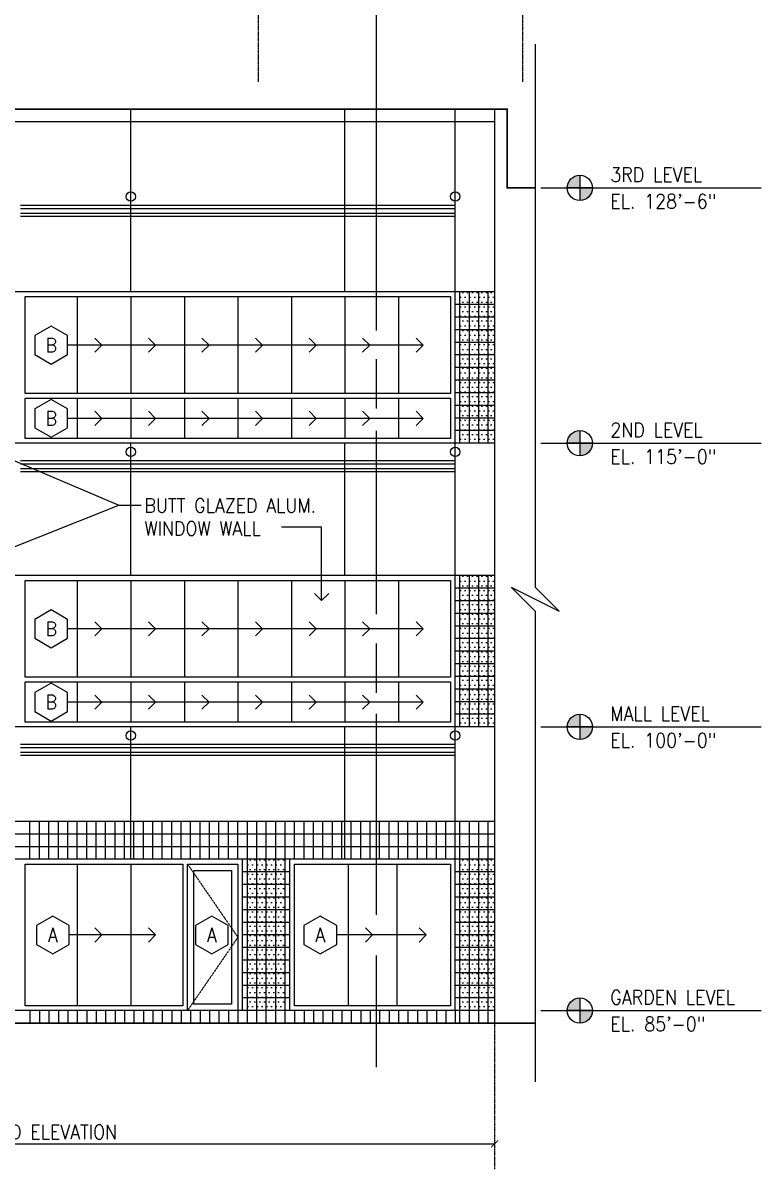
# Model space of a CAD drawing. Header units: inches. Extents: x 52 to 3653, y 87 to 2575.
# Drawn here: x 3184 to 3653, y 1314 to 2042 of the extents above; entities that cross this region are included whole.
import ezdxf
from ezdxf.enums import TextEntityAlignment as Align

# ---------------------------------------------------------------- set-up
doc = ezdxf.new("R2010")
doc.units = ezdxf.units.IN
doc.header["$LTSCALE"] = 0.5
doc.header["$MEASUREMENT"] = 0
doc.linetypes.add('CENTER', pattern=[2, 1.25, -0.25, 0.25, -0.25])
doc.linetypes.add('HIDDEN', pattern=[0.375, 0.25, -0.125])
doc.layers.get('0').update_dxf_attribs({"linetype": 'CONTINUOUS'})
doc.layers.get('DEFPOINTS').update_dxf_attribs({"linetype": 'CONTINUOUS'})
for name, color, linetype in [('A-ANNO-NOTE', 7, 'CONTINUOUS'), ('A-ANNO-NOTE-FINE', 8, 'CONTINUOUS'), ('A-ANNO-SYMB', 7, 'CONTINUOUS'), ('A-DOOR', 3, 'CONTINUOUS'), ('A-DOOR-IDEN', 7, 'CONTINUOUS'), ('A-ELEV', 2, 'CONTINUOUS'), ('A-ELEV-IDEN', 7, 'CONTINUOUS'), ('A-ELEV-OTLN', 5, 'CONTINUOUS'), ('A-ELEV-PATT', 8, 'CONTINUOUS'), ('A-GLAZ-FULL', 3, 'CONTINUOUS'), ('A-GLAZ-IDEN', 7, 'CONTINUOUS'), ('A-SECT-IDEN', 7, 'CONTINUOUS'), ('S-GRID', 8, 'CENTER')]:
    doc.layers.add(name, color=color, linetype=linetype)
doc.styles.add('NOTE', font='romans.shx', dxfattribs={"width": 0.9})
doc.dimstyles.new('A1-96', dxfattribs={"dimscale": 96, "dimtxt": 0.09375, "dimasz": 0.046875, "dimexe": 0.03125, "dimexo": 0.03125, "dimgap": 0.03125, "dimtad": 1, "dimdec": 4, "dimzin": 3, "dimdsep": 46, "dimlunit": 4, "dimtxsty": 'NOTE', "dimblk1": 'ARCHTICK', "dimblk2": 'ARCHTICK', "dimsah": 1, "dimcen": 0.09375, "dimclrd": 256, "dimclre": 256, "dimclrt": 256, "dimadec": 0, "dimazin": 0, "dimtfac": 1, "dimtdec": 4, "dimtmove": 2, "dimatfit": 3, "dimldrblk": 'ARCHTICK', "dimfxl": 0, "dimtolj": 1, "dimtzin": 1, "dimarcsym": 0})
doc.dimstyles.new('A5-96', dxfattribs={"dimscale": 96, "dimtxt": 0.09375, "dimasz": 0.09375, "dimexe": 0.03125, "dimexo": 0.03125, "dimgap": 0.03125, "dimtad": 1, "dimdec": 4, "dimzin": 3, "dimdsep": 46, "dimlunit": 4, "dimtxsty": 'NOTE', "dimblk1": 'OPEN90', "dimblk2": 'OPEN90', "dimsah": 1, "dimcen": 0.09375, "dimclrd": 256, "dimclre": 256, "dimclrt": 256, "dimadec": 0, "dimazin": 0, "dimtfac": 1, "dimtdec": 4, "dimtmove": 2, "dimatfit": 3, "dimldrblk": 'OPEN90', "dimfxl": 0, "dimtolj": 1, "dimtzin": 1, "dimarcsym": 0})
pattern_1 = [(0, (-59.8408, -214.4242), (1.5, 3), [0, -3])]

# ---------------------------------------------------------------- blocks, each defined once
blk = doc.blocks.new('ELEVIDEN1')
h = blk.add_hatch(color=256)
h.paths.add_polyline_path([(0, 8), (0, 0), (8, 0, 0.414214)])
h.paths.add_polyline_path([(0, 0), (-8, 0, 0.414214), (0, -8)])
for p, q in [((0, 8), (0, -8)), ((-8, 0), (8, 0))]:
    blk.add_line(p, q)
blk.add_circle((0, 0), 8)
blk = doc.blocks.new('SYMB')
blk.add_lwpolyline([(0, 0.125), (-0.1083, 0.0625), (-0.1083, -0.0625), (0, -0.125), (0.1083, -0.0625), (0.1083, 0.0625)], close=True)
at = {"style": 'NOTE', "width": 0.9}
blk.add_attdef('SYMB', text='', height=0.0938, dxfattribs=at).set_placement((0, 0), align=Align.MIDDLE)
blk = doc.blocks.new('_OPEN90')
at = {"color": 0, "linetype": 'ByBlock'}
for p, q in [((0, 0), (-1, 0)), ((-0.5, 0.5), (0, 0)), ((0, 0), (-0.5, -0.5))]:
    blk.add_line(p, q, dxfattribs=at)
blk = doc.blocks.new('_ARCHTICK')
at = {"color": 0, "linetype": 'ByBlock', "const_width": 0.15}
blk.add_lwpolyline([(-0.5, -0.5), (0.5, 0.5)], dxfattribs=at)
blk = doc.blocks.new('*D13')
at = {"linetype": 'ByBlock'}
for p, q in [((2912.63, 1532.44), (3543.65, 1532.44)), ((3543.65, 1529.65), (3543.65, 1529.44))]:
    blk.add_line(p, q, dxfattribs=at)
at = {"layer": 'DEFPOINTS', "color": 0, "linetype": 'ByBlock'}
for p in [(2912.63, 1532.44), (3543.65, 1532.65), (3543.65, 1532.44)]:
    blk.add_point(p, dxfattribs=at)
at = {"linetype": 'ByBlock', "xscale": 4.5, "yscale": 4.5, "zscale": 4.5, "rotation": 180}
blk.add_blockref('_ARCHTICK', (2912.63, 1532.44), dxfattribs=at)
at = {"linetype": 'ByBlock', "xscale": 4.5, "yscale": 4.5, "zscale": 4.5}
blk.add_blockref('_ARCHTICK', (3543.65, 1532.44), dxfattribs=at)
at = {"linetype": 'ByBlock', "insert": (3228.14, 1539.94), "char_height": 9, "attachment_point": 5, "style": 'NOTE'}
blk.add_mtext('\\A1;FORESHORTENED ELEVATION', dxfattribs=at)

msp = doc.modelspace()

# ---------------------------------------------------------------- hatches: boundary and pattern name
at = {"layer": 'A-ELEV-PATT'}
h = msp.add_hatch(dxfattribs=at)
h.set_pattern_fill('DOTS', color=256, scale=48, style=0)
h.set_pattern_definition([(0, (-59.8408, 145.5758), (1.5, 3), [0, -3])])
h.paths.add_polyline_path([(3461.8052, 1871.005), (3483.8052, 1871.005), (3483.8052, 1775.005), (3461.8052, 1775.005)])
h = msp.add_hatch(dxfattribs=at)
h.set_pattern_fill('DOTS', color=256, scale=48, style=0)
h.set_pattern_definition([(0, (-59.8408, -34.4242), (1.5, 3), [0, -3])])
h.paths.add_polyline_path([(3461.8052, 1691.005), (3483.8052, 1691.005), (3483.8052, 1595.005), (3461.8052, 1595.005)])
h = msp.add_hatch(dxfattribs=at)
h.set_pattern_fill('DOTS', color=256, scale=48, style=0)
h.set_pattern_definition(pattern_1)
h.paths.add_polyline_path([(3326.8052, 1511.005), (3350.8052, 1511.005), (3350.8052, 1415.005), (3326.8052, 1415.005)])
h = msp.add_hatch(dxfattribs=at)
h.set_pattern_fill('DOTS', color=256, scale=48, style=0)
h.set_pattern_definition(pattern_1)
h.paths.add_polyline_path([(3461.8052, 1511.005), (3483.8052, 1511.005), (3483.8052, 1415.005), (3461.8052, 1415.005)])

# ---------------------------------------------------------------- linework, layer by layer
at = {"layer": 'A-ANNO-NOTE-FINE', "linetype": 'CENTER'}
msp.add_line((3483.8052, 1407.0731), (3483.8052, 1314.45289), dxfattribs=at)
at = {"layer": 'A-ANNO-SYMB'}
for p, q in [((3509.57464, 2028.15414), (3509.57464, 1683.68328)), ((3494.40256, 1683.73592), (3524.74672, 1668.47075)), ((3494.40256, 1683.73592), (3509.57464, 1668.52339)), ((3509.57464, 1683.68328), (3524.74672, 1668.47075)), ((3509.57464, 1668.52339), (3509.57464, 1369.7748))]:
    msp.add_line(p, q, dxfattribs=at)
at = {"layer": 'A-DOOR', "linetype": 'HIDDEN'}
for p, q in [((3288.8052, 1508.005), (3320.8052, 1461.505)), ((3320.8052, 1461.505), (3288.8052, 1415.005))]:
    msp.add_line(p, q, dxfattribs=at)
at = {"layer": 'A-DOOR'}
for points in [[(3288.8052, 1508.005), (3320.8052, 1508.005), (3320.8052, 1415.005), (3288.8052, 1415.005)], [(3292.8052, 1504.005), (3316.8052, 1504.005), (3316.8052, 1419.005), (3292.8052, 1419.005)]]:
    msp.add_lwpolyline(points, close=True, dxfattribs=at)
at = {"layer": 'A-ELEV'}
for p, q in [((3252.8052, 1871.005), (3252.8052, 1987.005)), ((3388.8052, 1871.005), (3388.8052, 1987.005)), ((3458.8052, 1415.005), (3458.8052, 1987.005)), ((3483.8052, 1979.005), (2852.8052, 1979.005)), ((3182.8052, 1926.005), (3458.8052, 1926.005)), ((3182.8052, 1924.005), (3458.8052, 1924.005)), ((3182.8052, 1921.005), (3458.8052, 1921.005)), ((3182.8052, 1919.005), (3458.8052, 1919.005)), ((3483.8052, 1871.005), (2852.8052, 1871.005)), ((3483.8052, 1775.005), (2852.8052, 1775.005)), ((3252.8052, 1691.005), (3252.8052, 1775.005)), ((3388.8052, 1691.005), (3388.8052, 1775.005)), ((3182.8052, 1764.005), (3458.8052, 1764.005)), ((3182.8052, 1762.005), (3458.8052, 1762.005)), ((3182.8052, 1759.005), (3458.8052, 1759.005)), ((3182.8052, 1757.005), (3458.8052, 1757.005)), ((3483.8052, 1691.005), (2852.8052, 1691.005)), ((3483.8052, 1595.005), (2852.8052, 1595.005)), ((3252.8052, 1511.005), (3252.8052, 1595.005)), ((3388.8052, 1511.005), (3388.8052, 1595.005)), ((3182.8052, 1584.005), (3458.8052, 1584.005)), ((3182.8052, 1582.005), (3458.8052, 1582.005)), ((3182.8052, 1579.005), (3458.8052, 1579.005)), ((3182.8052, 1577.005), (3458.8052, 1577.005)), ((3483.8052, 1535.005), (2852.8052, 1535.005)), ((3483.8052, 1511.005), (2852.8052, 1511.005)), ((3323.8052, 1415.005), (3323.8052, 1511.005)), ((3353.8052, 1415.005), (3353.8052, 1511.005)), ((3483.8052, 1415.005), (1744.8052, 1415.005))]:
    msp.add_line(p, q, dxfattribs=at)
for centre in [(3252.8052, 1931.505), (3458.8052, 1931.505), (3252.8052, 1769.505), (3458.8052, 1769.505), (3252.8052, 1589.505), (3458.8052, 1589.505)]:
    msp.add_circle(centre, 3, dxfattribs=at)
at = {"layer": 'A-ELEV-IDEN'}
for p, q in [((3513.14021, 1937.005), (3652.99263, 1937.005)), ((3513.14021, 1775.005), (3652.99263, 1775.005)), ((3513.14021, 1595.005), (3652.99263, 1595.005)), ((3513.14021, 1415.005), (3652.99263, 1415.005))]:
    msp.add_line(p, q, dxfattribs=at)
at = {"layer": 'A-ELEV-OTLN', "const_width": 1}
for points in [[(3483.8052, 1987.005), (2852.8052, 1987.005), (2852.8052, 1407.73856)], [(3509.57464, 1937.005), (3491.8052, 1937.005), (3491.8052, 1987.005), (3483.8052, 1987.005), (3483.8052, 1407.005)], [(3509.57464, 1407.005), (3149.32686, 1407.005)]]:
    msp.add_lwpolyline(points, dxfattribs=at)
at = {"layer": 'A-ELEV-PATT'}
for p, q in [((3461.8052, 1775.005), (3461.8052, 1871.005)), ((3467.8052, 1775.005), (3467.8052, 1871.005)), ((3473.8052, 1775.005), (3473.8052, 1871.005)), ((3479.8052, 1775.005), (3479.8052, 1871.005)), ((3483.8052, 1863.005), (3458.8052, 1863.005)), ((3483.8052, 1855.005), (3458.8052, 1855.005)), ((3483.8052, 1847.005), (3458.8052, 1847.005)), ((3483.8052, 1839.005), (3458.8052, 1839.005)), ((3483.8052, 1831.005), (3458.8052, 1831.005)), ((3483.8052, 1823.005), (3458.8052, 1823.005)), ((3483.8052, 1815.005), (3458.8052, 1815.005)), ((3483.8052, 1807.005), (3458.8052, 1807.005)), ((3483.8052, 1799.005), (3458.8052, 1799.005)), ((3483.8052, 1791.005), (3458.8052, 1791.005)), ((3483.8052, 1783.005), (3458.8052, 1783.005)), ((3461.8052, 1595.005), (3461.8052, 1691.005)), ((3467.8052, 1595.005), (3467.8052, 1691.005)), ((3473.8052, 1595.005), (3473.8052, 1691.005)), ((3479.8052, 1595.005), (3479.8052, 1691.005)), ((3483.8052, 1683.005), (3458.8052, 1683.005)), ((3483.8052, 1675.005), (3458.8052, 1675.005)), ((3483.8052, 1667.005), (3458.8052, 1667.005)), ((3483.8052, 1659.005), (3458.8052, 1659.005)), ((3483.8052, 1651.005), (3458.8052, 1651.005)), ((3483.8052, 1643.005), (3458.8052, 1643.005)), ((3483.8052, 1635.005), (3458.8052, 1635.005)), ((3483.8052, 1627.005), (3458.8052, 1627.005)), ((3483.8052, 1619.005), (3458.8052, 1619.005)), ((3483.8052, 1611.005), (3458.8052, 1611.005)), ((3483.8052, 1603.005), (3458.8052, 1603.005)), ((3188.8052, 1511.005), (3188.8052, 1535.005)), ((3194.8052, 1511.005), (3194.8052, 1535.005)), ((3200.8052, 1511.005), (3200.8052, 1535.005)), ((3206.8052, 1511.005), (3206.8052, 1535.005)), ((3212.8052, 1511.005), (3212.8052, 1535.005)), ((3218.8052, 1511.005), (3218.8052, 1535.005)), ((3224.8052, 1511.005), (3224.8052, 1535.005)), ((3230.8052, 1511.005), (3230.8052, 1535.005)), ((3236.8052, 1511.005), (3236.8052, 1535.005)), ((3242.8052, 1511.005), (3242.8052, 1535.005)), ((3248.8052, 1511.005), (3248.8052, 1535.005)), ((3254.8052, 1511.005), (3254.8052, 1535.005)), ((3260.8052, 1511.005), (3260.8052, 1535.005)), ((3266.8052, 1511.005), (3266.8052, 1535.005)), ((3272.8052, 1511.005), (3272.8052, 1535.005)), ((3278.8052, 1511.005), (3278.8052, 1535.005)), ((3284.8052, 1511.005), (3284.8052, 1535.005)), ((3290.8052, 1511.005), (3290.8052, 1535.005)), ((3296.8052, 1511.005), (3296.8052, 1535.005)), ((3302.8052, 1511.005), (3302.8052, 1535.005)), ((3308.8052, 1511.005), (3308.8052, 1535.005)), ((3314.8052, 1511.005), (3314.8052, 1535.005)), ((3320.8052, 1511.005), (3320.8052, 1535.005)), ((3326.8052, 1407.005), (3326.8052, 1535.005)), ((3332.8052, 1407.005), (3332.8052, 1535.005)), ((3338.8052, 1407.005), (3338.8052, 1535.005)), ((3344.8052, 1407.005), (3344.8052, 1535.005)), ((3350.8052, 1407.005), (3350.8052, 1535.005)), ((3356.8052, 1511.005), (3356.8052, 1535.005)), ((3362.8052, 1511.005), (3362.8052, 1535.005)), ((3368.8052, 1511.005), (3368.8052, 1535.005)), ((3374.8052, 1511.005), (3374.8052, 1535.005)), ((3380.8052, 1511.005), (3380.8052, 1535.005)), ((3386.8052, 1511.005), (3386.8052, 1535.005)), ((3392.8052, 1511.005), (3392.8052, 1535.005)), ((3398.8052, 1511.005), (3398.8052, 1535.005)), ((3404.8052, 1511.005), (3404.8052, 1535.005)), ((3410.8052, 1511.005), (3410.8052, 1535.005)), ((3416.8052, 1511.005), (3416.8052, 1535.005)), ((3422.8052, 1511.005), (3422.8052, 1535.005)), ((3428.8052, 1511.005), (3428.8052, 1535.005)), ((3434.8052, 1511.005), (3434.8052, 1535.005)), ((3440.8052, 1511.005), (3440.8052, 1535.005)), ((3446.8052, 1511.005), (3446.8052, 1535.005)), ((3452.8052, 1511.005), (3452.8052, 1535.005)), ((3461.8052, 1407.005), (3461.8052, 1535.005)), ((3467.8052, 1407.005), (3467.8052, 1535.005)), ((3473.8052, 1407.005), (3473.8052, 1535.005)), ((3479.8052, 1407.005), (3479.8052, 1535.005)), ((3483.8052, 1527.005), (2550.8052, 1527.005)), ((3483.8052, 1519.005), (2550.8052, 1519.005)), ((3353.8052, 1503.005), (3323.8052, 1503.005)), ((3483.8052, 1503.005), (3458.8052, 1503.005)), ((3353.8052, 1495.005), (3323.8052, 1495.005)), ((3483.8052, 1495.005), (3458.8052, 1495.005)), ((3353.8052, 1487.005), (3323.8052, 1487.005)), ((3483.8052, 1487.005), (3458.8052, 1487.005)), ((3353.8052, 1479.005), (3323.8052, 1479.005)), ((3483.8052, 1479.005), (3458.8052, 1479.005)), ((3353.8052, 1471.005), (3323.8052, 1471.005)), ((3483.8052, 1471.005), (3458.8052, 1471.005)), ((3353.8052, 1463.005), (3323.8052, 1463.005)), ((3483.8052, 1463.005), (3458.8052, 1463.005)), ((3353.8052, 1455.005), (3323.8052, 1455.005)), ((3483.8052, 1455.005), (3458.8052, 1455.005)), ((3353.8052, 1447.005), (3323.8052, 1447.005)), ((3483.8052, 1447.005), (3458.8052, 1447.005)), ((3353.8052, 1439.005), (3323.8052, 1439.005)), ((3483.8052, 1439.005), (3458.8052, 1439.005)), ((3353.8052, 1431.005), (3323.8052, 1431.005)), ((3483.8052, 1431.005), (3458.8052, 1431.005)), ((3353.8052, 1423.005), (3323.8052, 1423.005)), ((3483.8052, 1423.005), (3458.8052, 1423.005)), ((3188.8052, 1415.005), (3188.8052, 1407.005)), ((3194.8052, 1415.005), (3194.8052, 1407.005)), ((3200.8052, 1415.005), (3200.8052, 1407.005)), ((3206.8052, 1415.005), (3206.8052, 1407.005)), ((3212.8052, 1415.005), (3212.8052, 1407.005)), ((3218.8052, 1415.005), (3218.8052, 1407.005)), ((3224.8052, 1415.005), (3224.8052, 1407.005)), ((3230.8052, 1415.005), (3230.8052, 1407.005)), ((3236.8052, 1415.005), (3236.8052, 1407.005)), ((3242.8052, 1415.005), (3242.8052, 1407.005)), ((3248.8052, 1415.005), (3248.8052, 1407.005)), ((3254.8052, 1415.005), (3254.8052, 1407.005)), ((3260.8052, 1415.005), (3260.8052, 1407.005)), ((3266.8052, 1415.005), (3266.8052, 1407.005)), ((3272.8052, 1415.005), (3272.8052, 1407.005)), ((3278.8052, 1415.005), (3278.8052, 1407.005)), ((3284.8052, 1415.005), (3284.8052, 1407.005)), ((3290.8052, 1415.005), (3290.8052, 1407.005)), ((3296.8052, 1415.005), (3296.8052, 1407.005)), ((3302.8052, 1415.005), (3302.8052, 1407.005)), ((3308.8052, 1415.005), (3308.8052, 1407.005)), ((3314.8052, 1415.005), (3314.8052, 1407.005)), ((3320.8052, 1415.005), (3320.8052, 1407.005)), ((3356.8052, 1415.005), (3356.8052, 1407.005)), ((3362.8052, 1415.005), (3362.8052, 1407.005)), ((3368.8052, 1415.005), (3368.8052, 1407.005)), ((3374.8052, 1415.005), (3374.8052, 1407.005)), ((3380.8052, 1415.005), (3380.8052, 1407.005)), ((3386.8052, 1415.005), (3386.8052, 1407.005)), ((3392.8052, 1415.005), (3392.8052, 1407.005)), ((3398.8052, 1415.005), (3398.8052, 1407.005)), ((3404.8052, 1415.005), (3404.8052, 1407.005)), ((3410.8052, 1415.005), (3410.8052, 1407.005)), ((3416.8052, 1415.005), (3416.8052, 1407.005)), ((3422.8052, 1415.005), (3422.8052, 1407.005)), ((3428.8052, 1415.005), (3428.8052, 1407.005)), ((3434.8052, 1415.005), (3434.8052, 1407.005)), ((3440.8052, 1415.005), (3440.8052, 1407.005)), ((3446.8052, 1415.005), (3446.8052, 1407.005)), ((3452.8052, 1415.005), (3452.8052, 1407.005)), ((3458.8052, 1415.005), (3458.8052, 1407.005))]:
    msp.add_line(p, q, dxfattribs=at)
at = {"layer": 'A-GLAZ-FULL'}
for p, q in [((3218.8052, 1868.005), (3218.8052, 1806.505)), ((3252.8052, 1868.005), (3252.8052, 1806.505)), ((3286.8052, 1868.005), (3286.8052, 1806.505)), ((3320.8052, 1868.005), (3320.8052, 1806.505)), ((3354.8052, 1868.005), (3354.8052, 1806.505)), ((3388.8052, 1868.005), (3388.8052, 1806.505)), ((3422.8052, 1868.005), (3422.8052, 1806.505)), ((3218.8052, 1803.505), (3218.8052, 1778.005)), ((3252.8052, 1803.505), (3252.8052, 1778.005)), ((3286.8052, 1803.505), (3286.8052, 1778.005)), ((3320.8052, 1803.505), (3320.8052, 1778.005)), ((3354.8052, 1803.505), (3354.8052, 1778.005)), ((3388.8052, 1803.505), (3388.8052, 1778.005)), ((3422.8052, 1803.505), (3422.8052, 1778.005)), ((3218.8052, 1688.005), (3218.8052, 1626.505)), ((3252.8052, 1688.005), (3252.8052, 1626.505)), ((3286.8052, 1688.005), (3286.8052, 1626.505)), ((3320.8052, 1688.005), (3320.8052, 1626.505)), ((3354.8052, 1688.005), (3354.8052, 1626.505)), ((3388.8052, 1688.005), (3388.8052, 1626.505)), ((3422.8052, 1688.005), (3422.8052, 1626.505)), ((3218.8052, 1623.505), (3218.8052, 1598.005)), ((3252.8052, 1623.505), (3252.8052, 1598.005)), ((3286.8052, 1623.505), (3286.8052, 1598.005)), ((3320.8052, 1623.505), (3320.8052, 1598.005)), ((3354.8052, 1623.505), (3354.8052, 1598.005)), ((3388.8052, 1623.505), (3388.8052, 1598.005)), ((3422.8052, 1623.505), (3422.8052, 1598.005)), ((3218.8052, 1508.005), (3218.8052, 1418.005)), ((3252.8052, 1508.005), (3252.8052, 1418.005)), ((3390.8052, 1508.005), (3390.8052, 1418.005)), ((3421.8052, 1508.005), (3421.8052, 1418.005))]:
    msp.add_line(p, q, dxfattribs=at)
for points in [[(3185.8052, 1868.005), (3455.8052, 1868.005), (3455.8052, 1806.505), (3185.8052, 1806.505)], [(3185.8052, 1803.505), (3455.8052, 1803.505), (3455.8052, 1778.005), (3185.8052, 1778.005)], [(3185.8052, 1688.005), (3455.8052, 1688.005), (3455.8052, 1626.505), (3185.8052, 1626.505)], [(3185.8052, 1623.505), (3455.8052, 1623.505), (3455.8052, 1598.005), (3185.8052, 1598.005)], [(3185.8052, 1418.005), (3185.8052, 1508.005), (3285.8052, 1508.005), (3285.8052, 1418.005)], [(3356.8052, 1418.005), (3356.8052, 1508.005), (3455.8052, 1508.005), (3455.8052, 1418.005)]]:
    msp.add_lwpolyline(points, close=True, dxfattribs=at)
at = {"layer": 'A-SECT-IDEN'}
for p, q in [((3408.66513, 2480.72496), (3408.66513, 1846.45874)), ((3408.66513, 1828.29641), (3408.66513, 1797.07989)), ((3408.66513, 1782.89056), (3408.66513, 1666.61946)), ((3408.66513, 1647.95936), (3408.66513, 1616.70369)), ((3408.66513, 1603.40837), (3408.66513, 1475.83257)), ((3408.66513, 1450.04834), (3408.66513, 1379.21239))]:
    msp.add_line(p, q, dxfattribs=at)
at = {"layer": 'S-GRID'}
for p, q in [((3333.8052, 2004.25978), (3333.8052, 2492.03805)), ((3501.8052, 2004.25978), (3501.8052, 2492.03805))]:
    msp.add_line(p, q, dxfattribs=at)

# ---------------------------------------------------------------- block references
at = {"layer": 'A-DOOR-IDEN', "xscale": 96, "yscale": 96, "zscale": 96}
msp.add_blockref('SYMB', (3304.2887, 1463.005), dxfattribs=at).add_auto_attribs({'SYMB': 'A'})
at = {"layer": 'A-ELEV-IDEN', "rotation": 270}
for p in [(3537.91877, 1937.005), (3537.91877, 1775.005), (3537.91877, 1595.005), (3537.91877, 1415.005)]:
    msp.add_blockref('ELEVIDEN1', p, dxfattribs=at)
at = {"layer": 'A-GLAZ-IDEN', "xscale": 96, "yscale": 96, "zscale": 96}
for p, values in [((3202.3052, 1837.255), {'SYMB': 'B'}), ((3202.3052, 1790.755), {'SYMB': 'B'}), ((3202.3052, 1657.255), {'SYMB': 'B'}), ((3202.3052, 1610.755), {'SYMB': 'B'}), ((3203.3052, 1463.005), {'SYMB': 'A'}), ((3373.12204, 1463.005), {'SYMB': 'A'})]:
    msp.add_blockref('SYMB', p, dxfattribs=at).add_auto_attribs(values)

# ---------------------------------------------------------------- texts
at = {"layer": 'A-ANNO-NOTE', "style": 'NOTE', "width": 0.9}
for s, p in [('BUTT GLAZED ALUM.', (3261.42965, 1730.96452)), ('WINDOW WALL', (3261.42965, 1716.39749))]:
    msp.add_text(s, height=9, dxfattribs=at).set_placement(p)
at = {"layer": 'A-ELEV-IDEN', "style": 'NOTE', "width": 0.9}
for s, p in [('3RD LEVEL', (3557.28734, 1940.91835)), ('EL. 128\'-6"', (3557.28734, 1923.995)), ('2ND LEVEL', (3557.28734, 1778.91835)), ('EL. 115\'-0"', (3557.28734, 1761.995)), ('MALL LEVEL', (3557.28734, 1598.91835)), ('EL. 100\'-0"', (3557.28734, 1581.995)), ('GARDEN LEVEL', (3557.28734, 1418.91835)), ('EL. 85\'-0"', (3557.28734, 1401.995))]:
    msp.add_text(s, height=9, dxfattribs=at).set_placement(p)

# ---------------------------------------------------------------- dimensions: what is measured, and where the dimension line sits
at = {"layer": 'A-ANNO-NOTE'}
dim = msp.add_linear_dim(base=(3483.8052, 1330.47969), p1=(2852.78779, 1330.47969), p2=(3483.8052, 1330.68937), text='FORESHORTENED ELEVATION', dimstyle='A1-96', dxfattribs=at)
dim.commit()
dim.dimension.update_dxf_attribs({"geometry": '*D13', "text_midpoint": (3168.2965, 1337.97969), "insert": (-59.8408, -201.95641)})

# ---------------------------------------------------------------- leaders
for points in [[(3134.38601, 1782.93263), (3245.11208, 1735.68847), (3259.29682, 1735.68847)], [(3101.282, 1678.47761), (3245.11208, 1735.68847)], [(3373.97431, 1675.13328), (3373.97431, 1721.66992), (3348.52366, 1721.66992)]]:
    msp.add_leader(points, dimstyle='A5-96', dxfattribs=at)
at = {"layer": 'A-GLAZ-IDEN'}
for points in [[(3234.5077, 1837.255), (3212.69751, 1837.255)], [(3268.5077, 1837.255), (3212.69751, 1837.255)], [(3302.5077, 1837.255), (3212.69751, 1837.255)], [(3336.5077, 1837.255), (3212.69751, 1837.255)], [(3370.5077, 1837.255), (3212.69751, 1837.255)], [(3404.5077, 1837.255), (3212.69751, 1837.255)], [(3438.5077, 1837.255), (3212.69751, 1837.255)], [(3268.5077, 1790.755), (3212.69751, 1790.755)], [(3302.5077, 1790.755), (3212.69751, 1790.755)], [(3336.5077, 1790.755), (3212.69751, 1790.755)], [(3370.5077, 1790.755), (3212.69751, 1790.755)], [(3404.5077, 1790.755), (3212.69751, 1790.755)], [(3438.5077, 1790.755), (3212.69751, 1790.755)], [(3234.5077, 1790.755), (3212.69751, 1790.755)], [(3234.5077, 1657.255), (3212.69751, 1657.255)], [(3268.5077, 1657.255), (3212.69751, 1657.255)], [(3302.5077, 1657.255), (3212.69751, 1657.255)], [(3336.5077, 1657.255), (3212.69751, 1657.255)], [(3370.5077, 1657.255), (3212.69751, 1657.255)], [(3404.5077, 1657.255), (3212.69751, 1657.255)], [(3438.5077, 1657.255), (3212.69751, 1657.255)], [(3268.5077, 1610.755), (3212.69751, 1610.755)], [(3302.5077, 1610.755), (3212.69751, 1610.755)], [(3336.5077, 1610.755), (3212.69751, 1610.755)], [(3370.5077, 1610.755), (3212.69751, 1610.755)], [(3404.5077, 1610.755), (3212.69751, 1610.755)], [(3438.5077, 1610.755), (3212.69751, 1610.755)], [(3234.5077, 1610.755), (3212.69751, 1610.755)], [(3234.5077, 1463.005), (3213.69751, 1463.005)], [(3268.5077, 1463.005), (3213.69751, 1463.005)], [(3406.32454, 1463.005), (3383.51434, 1463.005)], [(3440.32454, 1463.005), (3383.51434, 1463.005)]]:
    msp.add_leader(points, dimstyle='A5-96', dxfattribs=at)

doc.saveas('drawing.dxf')
